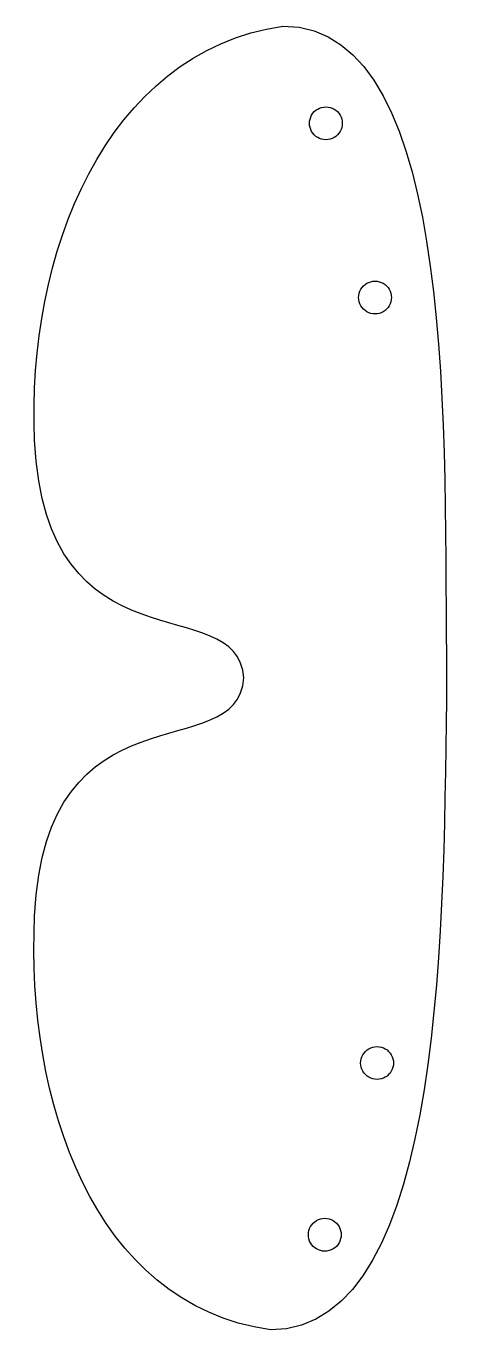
# Model space of a CAD drawing. Extents: x 61 to 134, y 29 to 249.
import ezdxf

# ---------------------------------------------------------------- set-up
doc = ezdxf.new("R2010")
doc.units = 0
doc.layers.add('Calque_1', color=7, linetype='CONTINUOUS')

msp = doc.modelspace()

# ---------------------------------------------------------------- linework, layer by layer
at = {"layer": 'Calque_1', "color": 1}
for points in [[(111.318031, 229.440767)], [(119.601321, 200.078259)], [(119.947151, 71.070351)], [(111.134771, 42.129091)]]:
    msp.add_lwpolyline(points, close=True, dxfattribs=at)
at = {"layer": 'Calque_1', "color": 7}
msp.add_lwpolyline([(101.962203, 28.857491)], close=True, dxfattribs=at)
for points in [[(62.227843, 178.830527), (60.787263, 209.837451), (74.078873, 244.208741), (104.078873, 248.592909)], [(104.078873, 248.592909), (134.078873, 248.592909), (131.124823, 177.328152), (131.670533, 138.725201)], [(97.491363, 138.725201), (96.445763, 153.915624), (64.078873, 138.988701), (62.227843, 178.830527)], [(62.227833, 98.619861), (64.078853, 138.461691), (96.445753, 123.534771), (97.491363, 138.725201)], [(131.670533, 138.725201), (131.124813, 100.122251), (131.962203, 28.857491), (101.962203, 28.857491)], [(101.962203, 28.857491), (71.962203, 33.241661), (60.787263, 67.612951), (62.227833, 98.619861)]]:
    msp.add_open_spline(points, degree=3, dxfattribs=at)
at = {"layer": 'Calque_1', "color": 1}
for points in [[(108.921306, 230.824517), (108.42694, 231.680785), (108.42694, 232.73575), (108.921306, 233.592017)], [(108.921306, 233.592017), (109.415672, 234.448285), (110.329299, 234.975767), (111.318031, 234.975767)], [(111.318031, 234.975767), (112.306763, 234.975767), (113.22039, 234.448285), (113.714756, 233.592017)], [(113.714756, 233.592017), (114.209122, 232.73575), (114.209122, 231.680785), (113.714756, 230.824517)], [(111.318031, 229.440767), (110.329299, 229.440767), (109.415672, 229.96825), (108.921306, 230.824517)], [(113.714756, 230.824517), (113.22039, 229.96825), (112.306763, 229.440767), (111.318031, 229.440767)], [(117.204596, 204.229509), (117.698962, 205.085776), (118.612589, 205.613259), (119.601321, 205.613259)], [(119.601321, 205.613259), (120.590053, 205.613259), (121.50368, 205.085776), (121.998046, 204.229509)], [(117.204596, 201.462009), (116.71023, 202.318277), (116.71023, 203.373242), (117.204596, 204.229509)], [(121.998046, 204.229509), (122.492412, 203.373242), (122.492412, 202.318277), (121.998046, 201.462009)], [(119.601321, 200.078259), (118.612589, 200.078259), (117.698962, 200.605742), (117.204596, 201.462009)], [(121.998046, 201.462009), (121.50368, 200.605742), (120.590053, 200.078259), (119.601321, 200.078259)], [(117.550426, 72.454101), (117.05606, 73.310369), (117.05606, 74.365334), (117.550426, 75.221601)], [(117.550426, 75.221601), (118.044792, 76.077868), (118.958419, 76.605351), (119.947151, 76.605351)], [(119.947151, 76.605351), (120.935883, 76.605351), (121.84951, 76.077868), (122.343876, 75.221601)], [(122.343876, 75.221601), (122.838242, 74.365334), (122.838242, 73.310369), (122.343876, 72.454101)], [(119.947151, 71.070351), (118.958419, 71.070351), (118.044792, 71.597834), (117.550426, 72.454101)], [(122.343876, 72.454101), (121.84951, 71.597834), (120.935883, 71.070351), (119.947151, 71.070351)], [(108.738046, 43.512841), (108.24368, 44.369108), (108.24368, 45.424074), (108.738046, 46.280341)], [(108.738046, 46.280341), (109.232412, 47.136608), (110.146039, 47.664091), (111.134771, 47.664091)], [(111.134771, 47.664091), (112.123503, 47.664091), (113.03713, 47.136608), (113.531496, 46.280341)], [(113.531496, 46.280341), (114.025862, 45.424074), (114.025862, 44.369108), (113.531496, 43.512841)], [(111.134771, 42.129091), (110.146039, 42.129091), (109.232412, 42.656574), (108.738046, 43.512841)], [(113.531496, 43.512841), (113.03713, 42.656574), (112.123503, 42.129091), (111.134771, 42.129091)]]:
    msp.add_open_spline(points, degree=3, dxfattribs=at)

doc.saveas('drawing.dxf')
